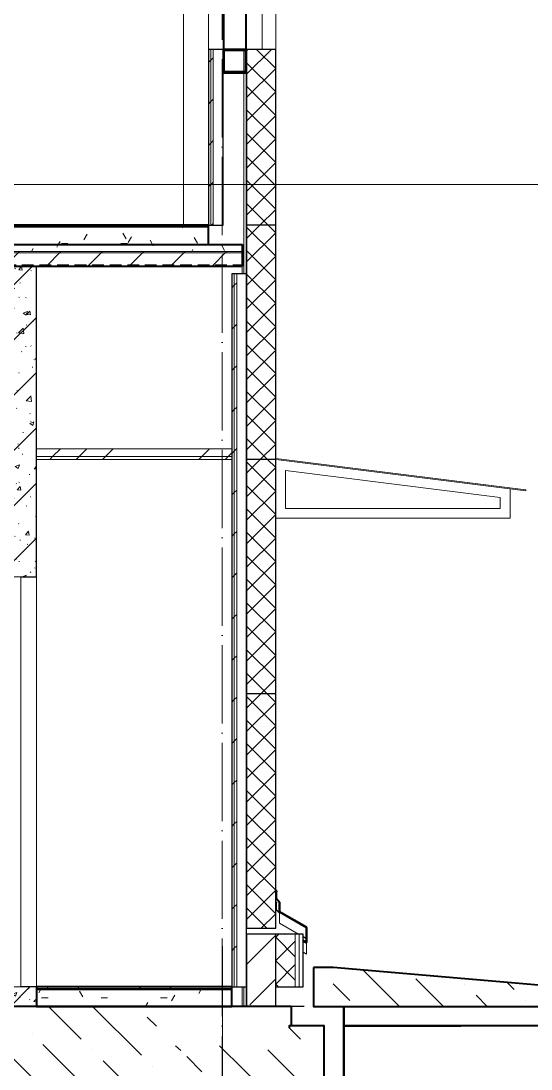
# Model space of a CAD drawing. Header units: millimetres. Extents: x -2951072 to 8268522, y -652067 to -630209.
# Drawn here: x 2705284 to 2707896, y -644541 to -639175 of the extents above; entities that cross this region are included whole.
import ezdxf

# ---------------------------------------------------------------- set-up
doc = ezdxf.new("R2010")
doc.units = ezdxf.units.MM
doc.header["$LTSCALE"] = 20
for name, pattern in [('_ШПТ__20_т__2_5__Линия сетки', [25, 20, -2.5, 0, -2.5]), ('_ШТР__3__1_5__Сверху', [4.5, 3, -1.5]), ('CENTER', [50.8, 31.75, -6.35, 6.35, -6.35])]:
    doc.linetypes.add(name, pattern=pattern)
doc.layers.get('0').update_dxf_attribs({"lineweight": 0})
for name, color, linetype, lineweight in [('_Сверху_', 7, '_ШТР__3__1_5__Сверху', 9), ('Обобщенные модели', 7, 'Continuous', 18), ('Общие ребра', 7, 'Continuous', 18), ('ОСИ', 251, 'CENTER', 18), ('Перекрытия', 7, 'Continuous', 18), ('Стены', 7, 'Continuous', 18), ('Стены разрез', 7, 'Continuous', 30), ('Стены штриховка', 7, 'Continuous', 30), ('Типовые аннотации', 7, 'Continuous', 18), ('Тонкие линии', 7, 'Continuous', 20)]:
    doc.layers.add(name, color=color, linetype=linetype, lineweight=lineweight)
doc.layers.add('PDF __PP__F_Plate', color=7, linetype='Continuous')
doc.layers.add('PDF __PP_Axis', color=7, linetype='Continuous')
for name, color, linetype, lineweight, true_color in [('Двери', 7, 'Continuous', 9, 0x804000), ('Каркас несущий', 7, 'Continuous', 18, 0x800040), ('Каркас_Импост', 7, 'Continuous', 9, 0x804000), ('Несущие колонны', 7, 'Continuous', 18, 0x800040), ('Ограждение', 7, 'Continuous', 9, 0x408080), ('Окна', 7, 'Continuous', 9, 0x0080c0), ('Потолки', 7, 'Continuous', 9, 0x808000), ('Скрытые грани', 7, 'Continuous', 18, 0x800040), ('Фундамент несущей конструкции', 7, 'Continuous', 18, 0x400080)]:
    doc.layers.add(name, color=color, linetype=linetype, lineweight=lineweight, true_color=true_color)
pattern_1 = [(0, (2699496.43, -640620.17), (406.4, 101.6), [33.528, -271.272, 33.528, -271.272, -1625.6]), (0, (2699496.43, -640620.17), (406.4, 101.6), [-609.6, 33.528, -576.072, 33.528, -271.272, -711.2]), (0, (2699496.43, -640620.17), (406.4, 101.6), [-1524, 33.528, -169.672, 33.528, -474.472]), (120, (2699648.83, -640569.37), (-291.1882, 301.1527), [33.528, -271.272, 33.528, -271.272, -1625.6]), (120, (2699648.83, -640569.37), (-291.1882, 301.1527), [-609.6, 33.528, -576.072, 33.528, -271.272, -711.2]), (120, (2699648.83, -640569.37), (-291.1882, 301.1527), [-1524, 33.528, -169.672, 33.528, -474.472]), (240, (2699699.63, -640366.17), (-115.2118, -402.7527), [33.528, -271.272, 33.528, -271.272, -1625.6]), (240, (2699699.63, -640366.17), (-115.2118, -402.7527), [-609.6, 33.528, -576.072, 33.528, -271.272, -711.2]), (240, (2699699.63, -640366.17), (-115.2118, -402.7527), [-1524, 33.528, -169.672, 33.528, -474.472])]
pattern_2 = [(45, (2699496.43, -640620.17), (-106.066, 106.066), [])]
pattern_3 = [(45, (2699496.43, -640620.17), (-60.1041, 60.1041), []), (135, (2699496.43, -640620.17), (-60.1041, -60.1041), [])]
pattern_4 = [(45, (2699496.43, -640620.17), (-381.66, 381.66), []), (45, (2699631.37, -640620.17), (0, 763.32), []), (45, (2699361.5, -640620.17), (0, 763.32), [])]

# ---------------------------------------------------------------- blocks, each defined once
blk = doc.blocks.new('240_КолоннаНесущая_Двутавр_СТО АСЧМ 20-93 - 25К1-1233497-_О__Р__2-2_')
at = {"layer": 'Несущие колонны', "color": 7}
for p, q in [((12111, 4685), (12111, 4795)), ((12111, 3650), (12111, 4680)), ((12123, 3650), (12123, 4680.1)), ((12111, -100), (12111, 0)), ((12123, -100), (12123, 0))]:
    blk.add_line(p, q, dxfattribs=at)
blk = doc.blocks.new('101_Дверь_Однопольная_Деревянная_ГОСТ 475-2016 - ДВС_1Рл_2080х760_Г_Пр-1361023-_О__Р__2-2_')
at = {"layer": 'Двери', "color": 7}
for p, q in [((10900, 2100), (10970, 2100)), ((10900, 0), (10900, 2100)), ((10970, 2100), (10970, 0)), ((10970, 0), (10900, 0))]:
    blk.add_line(p, q, dxfattribs=at)
blk = doc.blocks.new('102_Окно_1Створка_Ф_ГОСТ23166-99 - 1160х1750_1170_h-1445330-_О__Р__2-2_')
at = {"layer": 'Каркас_Импост', "color": 7, "lineweight": 18}
for p, q in [((12205, 6600), (12205, 4800)), ((12205, 6600), (12205, 6565)), ((12205, 6575), (12205, 5995)), ((12275, 6600), (12275, 4800)), ((12275, 6600), (12275, 6565)), ((12275, 6575), (12275, 5995)), ((12205, 5995), (12205, 4825)), ((12275, 5995), (12275, 4825)), ((12205, 4835), (12205, 4800)), ((12275, 4835), (12275, 4800))]:
    blk.add_line(p, q, dxfattribs=at)
blk = doc.blocks.new('243_КолоннаНесущая_Труба_ГОСТ 30245-2003 - 120x120x5-1251907-_О__Р__2-2_')
at = {"layer": 'Несущие колонны', "color": 7}
for p, q in [((12005, 6600), (12005, 4800)), ((12125, 4800), (12125, 6600))]:
    blk.add_line(p, q, dxfattribs=at)
at = {"layer": 'Скрытые грани', "color": 7}
for p, q in [((12010, 6600), (12010, 4800)), ((12120, 6600), (12120, 4800))]:
    blk.add_line(p, q, dxfattribs=at)
blk = doc.blocks.new('253_Балка_Труба_ГОСТ 30245-2003 - 120x120x5-1258377-_О__Р__2-2_')
at = {"layer": 'Каркас несущий', "color": 7, "lineweight": 40}
for p, q in [((12125, 4800), (12005, 4800)), ((12005, 4800), (12005, 4680)), ((12010, 4795), (12120, 4795)), ((12010, 4685), (12010, 4795)), ((12120, 4795), (12120, 4685)), ((12125, 4680), (12125, 4800)), ((12005, 4680), (12125, 4680)), ((12120, 4685), (12010, 4685))]:
    blk.add_line(p, q, dxfattribs=at)
blk = doc.blocks.new('125_Горизонтальный козырек - Горизонтальный козырек L_1200-1197949-_О__Р__2-2_')
at = {"layer": 'Ограждение'}
h = blk.add_hatch(dxfattribs=at)
h.set_pattern_fill('FP_33', style=0, pattern_type=2)
h.set_pattern_definition([(236.31, (6249.2, 4744.6), (-1777.996, -3556.002), [641.07, -5769.6]), (236.31, (6284.76, 4637.9), (-1777.996, -3556.002), [384.64, -6026.03]), (236.31, (6071.4, 4637.9), (-1777.996, -3556.002), [384.64, -6026.03])])
h.paths.add_polyline_path([(13555, 2540), (13555, 2545), (12275, 2705), (12275, 2700)], flags=0)
at = {"layer": 'Ограждение', "color": 7}
for p, q in [((13555, 2545), (12275, 2705)), ((12275, 2700), (13555, 2540)), ((12325, 2450), (12325, 2643.75)), ((12325, 2643.75), (13425, 2506.25)), ((13475, 2400), (13475, 2550)), ((13555, 2540), (13555, 2545)), ((13425, 2506.25), (13425, 2450)), ((13425, 2450), (12325, 2450)), ((12275, 2400), (13475, 2400))]:
    blk.add_line(p, q, dxfattribs=at)
blk = doc.blocks.new('190_ФЭ_Цоколь_Типовой - ФЭ-Ц1_140х80-1287199-_О__Р__2-2_')
at = {"layer": 'Обобщенные модели', "lineweight": 9}
h = blk.add_hatch(dxfattribs=at)
h.set_pattern_fill('FP_32', color=256, style=0, pattern_type=2)
h.set_pattern_definition([(45, (5182.4, 3500), (-106.066, 106.066), [])])
h.paths.add_polyline_path([(12433.1, 225), (12433.1, 305), (12294.9, 384.8), (12294.9, 434.8), (12278, 451.8), (12278, 481.8), (12277, 481.9), (12277, 451.3), (12293.9, 434.4), (12293.9, 384.2), (12432.1, 304.4), (12432.1, 226.7), (12415.8, 235)], flags=0)
at = {"layer": 'Обобщенные модели', "lineweight": 40}
for p, q in [((12277.7, 492.2), (12275.1, 482.5)), ((12276, 482.3), (12278.4, 491)), ((12279.3, 490.7), (12277, 481.9)), ((12280.6, 491.4), (12277.7, 492.2)), ((12278, 481.8), (12280.6, 491.4)), ((12278.4, 491), (12279.3, 490.7)), ((12275.1, 482.5), (12276, 482.3)), ((12277, 481.9), (12277, 451.3)), ((12277, 451.3), (12293.9, 434.4)), ((12278, 451.8), (12278, 481.8)), ((12294.9, 434.8), (12278, 451.8)), ((12293.9, 434.4), (12293.9, 384.2)), ((12294.9, 384.8), (12294.9, 434.8)), ((12293.9, 384.2), (12432.1, 304.4)), ((12433.1, 305), (12294.9, 384.8)), ((12432.1, 304.4), (12432.1, 226.7)), ((12433.1, 225), (12433.1, 305)), ((12416.3, 235.9), (12415.8, 235)), ((12415.8, 235), (12433.1, 225)), ((12432.1, 226.7), (12416.3, 235.9))]:
    blk.add_line(p, q, dxfattribs=at)
blk = doc.blocks.new('190_ФЭ_Цоколь_Типовой - ФЭ-Ц1_140х80-1287549-_О__Р__2-2_')
at = {"layer": 'Обобщенные модели'}
for p, q in [((12277.7, 434.4), (12275.1, 424.8)), ((12276, 424.5), (12278.4, 433.2)), ((12279.3, 433), (12277, 424.1)), ((12280.6, 433.7), (12277.7, 434.4)), ((12278, 424), (12280.6, 433.7)), ((12278.4, 433.2), (12279.3, 433)), ((12275.1, 424.8), (12276, 424.5)), ((12277, 424.1), (12277, 393.6)), ((12277, 393.6), (12293.9, 376.6)), ((12278, 424), (12278, 394)), ((12294.9, 377), (12278, 394)), ((12293.9, 376.6), (12293.9, 326.5)), ((12294.9, 327), (12294.9, 377)), ((12293.9, 326.5), (12391.7, 270)), ((12393.7, 270), (12294.9, 327)), ((12432.1, 247.8), (12415, 257.7)), ((12415, 256.6), (12432.1, 246.7)), ((12432.1, 169), (12432.1, 225.6)), ((12433.1, 225), (12433.1, 167.3)), ((12416.3, 178.1), (12415.8, 177.3)), ((12415.8, 177.3), (12433.1, 167.3)), ((12432.1, 169), (12416.3, 178.1))]:
    blk.add_line(p, q, dxfattribs=at)
blk = doc.blocks.new('длорп')
at = {"layer": 'PDF __PP__F_Plate', "lineweight": 40}
for points in [[(103938.7, -11723.1), (116642.4, -11723.1), (116642.4, -11323), (116441.3, -11323), (116441.3, -11723.1)], [(103669.9, -12373), (103669.9, -11723.1), (103669.9, -12923.4), (101519.1, -12923.4), (101519.1, -13022.9), (103769.4, -13022.9), (103769.4, -11822.6), (103949.3, -11822.6), (103949.3, -11833.2)], [(102573.3, -11723.1), (102473.8, -11723.1), (102473.8, -11822.6), (103669.9, -11822.6), (103070.8, -11822.6)], [(103938.7, -11723.1), (103938.7, -11822.6)]]:
    blk.add_lwpolyline(points, dxfattribs=at)
at = {"layer": 'PDF __PP__F_Plate', "lineweight": 15}
for points in [[(103974.7, -11356.9), (103974.7, -11356.9)], [(103384.1, -11723.1), (103570.4, -11536.8)], [(103159.7, -11723.1), (103301.5, -11581.3)], [(102797.7, -11636.3), (102833.7, -11600.3)], [(103049.6, -11608.8), (103049.6, -11608.8)], [(103638.1, -11693.5), (103724.9, -11606.7)], [(102740.6, -11693.5), (102740.6, -11693.5)], [(102935.3, -11723.1), (102992.5, -11665.9)], [(104705.1, -11972.9), (104957, -11723.1)], [(105014.1, -11890.3), (105181.4, -11723.1)], [(104628.9, -11824.7), (104677.5, -11778.1)], [(103892.2, -11890.3), (103949.3, -11833.2)], [(105238.5, -12114.7), (105520.1, -11833.2)], [(105266, -11860.7), (105266, -11860.7)], [(103792.7, -12212.1), (104059.4, -11945.4)], [(104307.1, -11924.2), (104290.1, -11941.1), (104103.9, -12125.3)], [(104504, -11949.6), (104531.5, -11924.2)], [(104929.5, -12199.4), (105211, -11917.8)], [(104959.1, -11945.4), (104959.1, -11945.4)], [(104396, -12057.6), (104474.3, -11979.2)], [(104620.4, -12282), (104901.9, -12002.5)], [(104650, -12030), (104650, -12030)]]:
    blk.add_lwpolyline(points, dxfattribs=at)
at = {"layer": 'PDF __PP__F_Plate', "lineweight": 40}
blk.add_lwpolyline([(103824.4, -11524.1), (103824.4, -11723.1), (102573.3, -11723.1), (102573.3, -11623.6), (103724.9, -11524.1)], close=True, dxfattribs=at)
at = {"layer": 'PDF __PP_Axis', "lineweight": 9}
blk.add_lwpolyline([(104290.1, -12995.4), (104290.1, -11414)], dxfattribs=at)

msp = doc.modelspace()

# ---------------------------------------------------------------- hatches: boundary and pattern name
at = {"layer": 'Перекрытия', "lineweight": 9}
h = msp.add_hatch(dxfattribs=at)
h.set_pattern_fill('FP_31', color=256, style=0, pattern_type=2)
h.set_pattern_definition([(216.87, (2699663.03, -640203.67), (1249.4985, 833.0022), [208.25, -1874.25]), (206.565, (2699912.93, -640328.62), (-416.5, -416.5), [465.66, -465.66]), (198.435, (2699912.93, -640536.87), (-832.9995, -416.5009), [263.418, -1053.67])])
h.paths.add_polyline_path([(2705851.4, -640225.2), (2706244, -640225.2), (2706244, -640220.2), (2702579, -640220.2), (2702579, -640225.2), (2702972.4, -640225.2)], flags=0)
h = msp.add_hatch(dxfattribs=at)
h.set_pattern_fill('FP_30', color=256, style=0, pattern_type=2)
h.set_pattern_definition(pattern_1)
h.paths.add_polyline_path([(2705851.4, -640230.2), (2706244, -640230.2), (2706244, -640225.2), (2702579, -640225.2), (2702579, -640230.2), (2702972.4, -640230.2)], flags=0)
h = msp.add_hatch(dxfattribs=at)
h.set_pattern_fill('FP_30', color=256, style=0, pattern_type=2)
h.set_pattern_definition(pattern_1)
h.paths.add_polyline_path([(2702579, -640320.2), (2706244, -640320.2), (2706244, -640230.2), (2702579, -640230.2)], flags=0)
h = msp.add_hatch(dxfattribs=at)
h.set_pattern_fill('FP_30', color=256, style=0, pattern_type=2)
h.set_pattern_definition(pattern_1)
h.paths.add_polyline_path([(2705851.4, -640355.2), (2706419, -640355.2), (2706419, -640320.2), (2700609, -640320.2), (2700609, -640355.2), (2702972.4, -640355.2)], flags=0)
h = msp.add_hatch(dxfattribs=at)
h.set_pattern_fill('FP_32', color=256, style=0, pattern_type=2)
h.set_pattern_definition(pattern_2)
h.paths.add_polyline_path([(2702972.4, -640430.2), (2706419, -640430.2), (2706419, -640355.2), (2700609, -640355.2), (2700609, -640430.2)], flags=0)
h = msp.add_hatch(dxfattribs=at)
h.set_pattern_fill('FP_35', color=256, style=0, pattern_type=2)
h.set_pattern_definition([(45, (2699496.43, -640620.17), (-235.732, 235.732), []), (45, (2699653.6, -640620.17), (-235.732, 235.732), [])])
h.paths.add_polyline_path([(2705364, -644128.2), (2706364, -644128.2), (2706364, -644120.2), (2705364, -644120.2)], flags=0)
h = msp.add_hatch(dxfattribs=at)
h.set_pattern_fill('FP_32', color=256, style=0, pattern_type=2)
h.set_pattern_definition(pattern_2)
h.paths.add_polyline_path([(2705364, -644135.2), (2706364, -644135.2), (2706364, -644133.2), (2705364, -644133.2)], flags=0)
h = msp.add_hatch(dxfattribs=at)
h.set_pattern_fill('FP_30', color=256, style=0, pattern_type=2)
h.set_pattern_definition(pattern_1)
h.paths.add_polyline_path([(2705851.4, -644220.2), (2706364, -644220.2), (2706364, -644135.2), (2705364, -644135.2), (2705364, -644220.2)], flags=0)
at = {"layer": 'Потолки'}
h = msp.add_hatch(dxfattribs=at)
h.set_pattern_fill('FP_40', style=0, pattern_type=2)
h.set_pattern_definition(pattern_4)
h.paths.add_polyline_path([(2705851.4, -641405.2), (2706364, -641405.2), (2706364, -641365.2), (2705364, -641365.2), (2705364, -641405.2)], flags=0)
h = msp.add_hatch(dxfattribs=at)
h.set_pattern_fill('FP_40', style=0, pattern_type=2)
h.set_pattern_definition(pattern_4)
h.paths.add_polyline_path([(2705851.4, -641420.2), (2706364, -641420.2), (2706364, -641405.2), (2705364, -641405.2), (2705364, -641420.2)], flags=0)
at = {"layer": 'Стены штриховка', "lineweight": 9}
h = msp.add_hatch(dxfattribs=at)
h.set_pattern_fill('FP_32', color=256, style=0, pattern_type=2)
h.set_pattern_definition(pattern_2)
h.paths.add_polyline_path([(2706244, -640220.2), (2706256.5, -640220.2), (2706256.5, -639320.2), (2706244, -639320.2), (2706244, -639605.1)], flags=0)
h.paths.add_polyline_path([(2706244, -637520.2), (2706256.5, -637520.2), (2706256.5, -636198.2), (2706244, -636198.2), (2706244, -637178.2)], flags=0)
h = msp.add_hatch(dxfattribs=at)
h.set_pattern_fill('FP_32', color=256, style=0, pattern_type=2)
h.set_pattern_definition(pattern_2)
h.paths.add_polyline_path([(2706269, -640220.2), (2706269, -639320.2), (2706256.5, -639320.2), (2706256.5, -640220.2)], flags=0)
h.paths.add_polyline_path([(2706269, -637520.2), (2706269, -636198.2), (2706256.5, -636198.2), (2706256.5, -637520.2)], flags=0)
h = msp.add_hatch(dxfattribs=at)
h.set_pattern_fill('FP_32', color=256, style=0, pattern_type=2)
h.set_pattern_definition(pattern_2)
h.paths.add_polyline_path([(2706439, -640220.2), (2706441, -640220.2), (2706441, -639320.2), (2706439, -639320.2), (2706439, -639605.1)], flags=0)
h = msp.add_hatch(dxfattribs=at)
h.set_pattern_fill('FP_34', color=256, style=0, pattern_type=2)
h.set_pattern_definition(pattern_3)
h.paths.add_polyline_path([(2706441, -640220.2), (2706587, -640220.2), (2706587, -639320.2), (2706441, -639320.2), (2706441, -639605.1)], flags=0)
h = msp.add_hatch(dxfattribs=at)
h.set_pattern_fill('FP_32', color=256, style=0, pattern_type=2)
h.set_pattern_definition(pattern_2)
h.paths.add_polyline_path([(2706587, -640220.2), (2706589, -640220.2), (2706589, -639320.2), (2706587, -639320.2), (2706587, -639605.1)], flags=0)
h = msp.add_hatch(dxfattribs=at)
h.set_pattern_fill('FP_32', color=256, style=0, pattern_type=2)
h.set_pattern_definition(pattern_2)
h.paths.add_polyline_path([(2706439, -641420.2), (2706441, -641420.2), (2706441, -640220.2), (2706439, -640220.2), (2706439, -640414)], flags=0)
h = msp.add_hatch(dxfattribs=at)
h.set_pattern_fill('FP_34', color=256, style=0, pattern_type=2)
h.set_pattern_definition(pattern_3)
h.paths.add_polyline_path([(2706441, -641420.2), (2706587, -641420.2), (2706587, -640220.2), (2706441, -640220.2), (2706441, -640414)], flags=0)
h = msp.add_hatch(dxfattribs=at)
h.set_pattern_fill('FP_32', color=256, style=0, pattern_type=2)
h.set_pattern_definition(pattern_2)
h.paths.add_polyline_path([(2706587, -641420.2), (2706589, -641420.2), (2706589, -640220.2), (2706587, -640220.2), (2706587, -640414)], flags=0)
h = msp.add_hatch(dxfattribs=at)
h.set_pattern_fill('FP_28', color=256, style=0, pattern_type=2)
h.set_pattern_definition([(50, (2699496.43, -640620.17), (218.621, -19.127), [22.86, -251.46]), (355, (2699496.43, -640620.17), (-42.292, 229.2684), [18.288, -201.168]), (100.451, (2699514.65, -640621.76), (176.331, 210.1396), [19.428, -213.708]), (46.184, (2699496.43, -640559.2), (325.295, -50.452), [34.29, -377.19]), (96.636, (2699523.54, -640563.4), (284.883, 296.913), [29.142, -320.562]), (351.184, (2699496.43, -640559.2), (284.886, 296.91), [27.432, -301.752]), (21, (2699526.91, -640574.45), (181.9375, -122.7183), [22.86, -251.46]), (326, (2699526.9, -640574.45), (74.162, 221.026), [18.288, -201.168]), (71.451, (2699542.07, -640584.68), (256.1003, 98.305), [19.428, -213.708]), (37.5, (2699496.43, -640620.17), (3.7064, 101.4659), [3.353, -195.377, 3.353, -200.863, -201.93]), (37.5, (2699496.43, -640620.17), (3.7064, 101.4659), [-402.946, 3.353, -198.577]), (7.5, (2699496.43, -640620.17), (80.1836, 120.2165), [3.353, -113.081, 3.353, -190.805, -76.962]), (7.5, (2699496.43, -640620.17), (80.1836, 120.2165), [-310.591, 3.353, -73.609]), (327.5, (2699428.46, -640620.17), (162.7086, -6.875), [3.353, -72.847, 3.353, -234.391, -315.468]), (327.5, (2699428.46, -640620.17), (162.7086, -6.875), [-313.944, 3.353, -312.115]), (317.5, (2699397.98, -640620.17), (177.7547, 30.5118), [3.353, -95.707, 3.353, -154.534, -224.028]), (317.5, (2699397.98, -640620.17), (177.7547, 30.5118), [-256.946, 3.353, -220.675])])
h.paths.add_polyline_path([(2705214, -644220.2), (2705364, -644220.2), (2705364, -644120.2), (2705214, -644120.2)], flags=0)
h.paths.add_polyline_path([(2705214, -642020.2), (2705364, -642020.2), (2705364, -640430.2), (2705214, -640430.2)], flags=0)
h = msp.add_hatch(dxfattribs=at)
h.set_pattern_fill('FP_29', color=256, style=0, pattern_type=2)
h.set_pattern_definition([(45, (2699496.43, -640620.17), (-141.4214, 141.4214), [])])
h.paths.add_polyline_path([(2705214, -644220.2), (2705364, -644220.2), (2705364, -644120.2), (2705214, -644120.2)], flags=0)
h.paths.add_polyline_path([(2705214, -642020.2), (2705364, -642020.2), (2705364, -640430.2), (2705214, -640430.2)], flags=0)
h = msp.add_hatch(dxfattribs=at)
h.set_pattern_fill('FP_32', color=256, style=0, pattern_type=2)
h.set_pattern_definition(pattern_2)
h.paths.add_polyline_path([(2706364, -644120.2), (2706376.5, -644120.2), (2706376.5, -640470.2), (2706364, -640470.2), (2706364, -643649.8)], flags=0)
h = msp.add_hatch(dxfattribs=at)
h.set_pattern_fill('FP_32', color=256, style=0, pattern_type=2)
h.set_pattern_definition(pattern_2)
h.paths.add_polyline_path([(2706376.5, -644120.2), (2706389, -644120.2), (2706389, -640470.2), (2706376.5, -640470.2), (2706376.5, -643649.8)], flags=0)
h = msp.add_hatch(dxfattribs=at)
h.set_pattern_fill('FP_32', color=256, style=0, pattern_type=2)
h.set_pattern_definition(pattern_2)
h.paths.add_polyline_path([(2706439, -642620.2), (2706441, -642620.2), (2706441, -641420.2), (2706439, -641420.2), (2706439, -642031.9)], flags=0)
h = msp.add_hatch(dxfattribs=at)
h.set_pattern_fill('FP_34', color=256, style=0, pattern_type=2)
h.set_pattern_definition(pattern_3)
h.paths.add_polyline_path([(2706441, -642620.2), (2706587, -642620.2), (2706587, -641420.2), (2706441, -641420.2), (2706441, -642031.9)], flags=0)
h = msp.add_hatch(dxfattribs=at)
h.set_pattern_fill('FP_32', color=256, style=0, pattern_type=2)
h.set_pattern_definition(pattern_2)
h.paths.add_polyline_path([(2706587, -642620.2), (2706589, -642620.2), (2706589, -641420.2), (2706587, -641420.2), (2706587, -642031.9)], flags=0)
h = msp.add_hatch(dxfattribs=at)
h.set_pattern_fill('FP_32', color=256, style=0, pattern_type=2)
h.set_pattern_definition(pattern_2)
h.paths.add_polyline_path([(2706441, -643820.2), (2706441, -642620.2), (2706439, -642620.2), (2706439, -643820.2)], flags=0)
h = msp.add_hatch(dxfattribs=at)
h.set_pattern_fill('FP_34', color=256, style=0, pattern_type=2)
h.set_pattern_definition(pattern_3)
h.paths.add_polyline_path([(2706571.1, -643820.2), (2706587, -643820.2), (2706587, -642620.2), (2706441, -642620.2), (2706441, -643820.2)], flags=0)
h = msp.add_hatch(dxfattribs=at)
h.set_pattern_fill('FP_32', color=256, style=0, pattern_type=2)
h.set_pattern_definition(pattern_2)
h.paths.add_polyline_path([(2706587, -643820.2), (2706589, -643820.2), (2706589, -642620.2), (2706587, -642620.2), (2706587, -643649.8)], flags=0)
h = msp.add_hatch(dxfattribs=at)
h.set_pattern_fill('FP_27', color=256, style=0, pattern_type=2)
h.set_pattern_definition([(45, (2699496.43, -640620.17), (-224.506, 224.506), []), (45, (2699720.94, -640620.17), (-224.506, 224.506), [396.875, -79.375, 3.353, -76.022])])
h.paths.add_polyline_path([(2706589, -644220.2), (2706589, -643850.2), (2706439, -643850.2), (2706439, -644220.2), (2706571.1, -644220.2)], flags=0)
h = msp.add_hatch(dxfattribs=at)
h.set_pattern_fill('FP_34', color=256, style=0, pattern_type=2)
h.set_pattern_definition(pattern_3)
h.paths.add_polyline_path([(2706689, -644120.2), (2706689, -643850.2), (2706589, -643850.2), (2706589, -644120.2)], flags=0)

# ---------------------------------------------------------------- linework, layer by layer
at = {"layer": '_Сверху_'}
msp.add_line((2700609, -640422.7), (2706419, -640422.7), dxfattribs=at)
at = {"layer": 'Общие ребра'}
for p, q in [((2706244, -640225.2), (2702579, -640225.2)), ((2706244, -640230.2), (2702579, -640230.2)), ((2706419, -640355.2), (2700609, -640355.2)), ((2706364, -641405.2), (2705364, -641405.2)), ((2706364, -644128.2), (2705364, -644128.2)), ((2706364, -644133.2), (2705364, -644133.2)), ((2706364, -644135.2), (2705364, -644135.2))]:
    msp.add_line(p, q, dxfattribs=at)
at = {"layer": 'ОСИ', "linetype": '_ШПТ__20_т__2_5__Линия сетки'}
msp.add_line((2706314, -646772.3), (2706314, -635063.2), dxfattribs=at)
at = {"layer": 'Перекрытия', "lineweight": 40}
for p, q in [((2706244, -640220.2), (2702579, -640220.2)), ((2706244, -640320.2), (2706244, -640220.2)), ((2700589, -640320.2), (2706419, -640320.2)), ((2706419, -640430.2), (2706419, -640320.2)), ((2700609, -640430.2), (2706419, -640430.2)), ((2706364, -644120.2), (2705364, -644120.2)), ((2705364, -644120.2), (2705364, -644220.2)), ((2706364, -644220.2), (2706364, -644120.2)), ((2705364, -644220.2), (2706364, -644220.2))]:
    msp.add_line(p, q, dxfattribs=at)
at = {"layer": 'Потолки', "color": 7, "lineweight": 18}
for p, q in [((2706364, -641365.2), (2705364, -641365.2)), ((2705364, -641420.2), (2706364, -641420.2))]:
    msp.add_line(p, q, dxfattribs=at)
at = {"layer": 'Стены'}
for p, q in [((2706116, -637220.2), (2706116, -640220.2)), ((2706244, -639320.2), (2706244, -637520.2)), ((2706319, -637520.2), (2706319, -639320.2)), ((2706439, -639320.2), (2706439, -637520.2)), ((2706589, -637520.2), (2706589, -639320.2)), ((2706417, -640470.2), (2706417, -640430.2)), ((2705364, -642020.2), (2705364, -644120.2)), ((2706417, -644220.2), (2706417, -644120.2))]:
    msp.add_line(p, q, dxfattribs=at)
at = {"layer": 'Стены разрез'}
for p, q in [((2706319, -639320.2), (2706244, -639320.2)), ((2706244, -639320.2), (2706244, -640220.2)), ((2706319, -640220.2), (2706319, -639320.2)), ((2706589, -639320.2), (2706439, -639320.2)), ((2706439, -644120.2), (2706439, -639320.2)), ((2706589, -643820.2), (2706589, -639320.2)), ((2706244, -640220.2), (2706319, -640220.2)), ((2706589, -640220.2), (2706439, -640220.2)), ((2705364, -642020.2), (2705364, -640430.2)), ((2706439, -640470.2), (2706364, -640470.2)), ((2706364, -640470.2), (2706364, -644120.2)), ((2706589, -641420.2), (2706439, -641420.2)), ((2705284, -642020.2), (2705364, -642020.2)), ((2706589, -642620.2), (2706439, -642620.2)), ((2706439, -643820.2), (2706589, -643820.2)), ((2706439, -643850.2), (2706439, -644220.2)), ((2706729, -643850.2), (2706439, -643850.2)), ((2706589, -644220.2), (2706589, -643850.2)), ((2706729, -644120.2), (2706729, -643850.2)), ((2705364, -644120.2), (2705284, -644120.2)), ((2706364, -644120.2), (2706439, -644120.2)), ((2706589, -644120.2), (2706729, -644120.2))]:
    msp.add_line(p, q, dxfattribs=at)
at = {"layer": 'Стены штриховка', "lineweight": 9}
for p, q in [((2706256.5, -640220.2), (2706256.5, -639320.2)), ((2706269, -640220.2), (2706269, -639320.2)), ((2706441, -643820.2), (2706441, -639320.2)), ((2706587, -643820.2), (2706587, -639320.2)), ((2706376.5, -644120.2), (2706376.5, -640470.2)), ((2706389, -644120.2), (2706389, -640470.2)), ((2706689, -643850.2), (2706689, -644120.2)), ((2706709, -643850.2), (2706709, -644120.2))]:
    msp.add_line(p, q, dxfattribs=at)
at = {"layer": 'Типовые аннотации', "lineweight": 20}
msp.add_line((2702362.9, -640012.4), (2710362.9, -640012.4), dxfattribs=at)
at = {"layer": 'Тонкие линии'}
msp.add_line((2700609, -640362.7), (2706419, -640362.7), dxfattribs=at)
at = {"layer": 'Фундамент несущей конструкции', "color": 7, "lineweight": 30}
msp.add_line((2706734, -644220.2), (2693894, -644220.2), dxfattribs=at)

# ---------------------------------------------------------------- block references
at = {"xscale": -1}
msp.add_blockref('длорп', (2810607.1, -632497.1), dxfattribs=at)
at = {"layer": 'Двери', "color": 7}
msp.add_blockref('101_Дверь_Однопольная_Деревянная_ГОСТ 475-2016 - ДВС_1Рл_2080х760_Г_Пр-1361023-_О__Р__2-2_', (2694314, -644120.2), dxfattribs=at)
at = {"layer": 'Каркас несущий', "color": 7}
msp.add_blockref('253_Балка_Труба_ГОСТ 30245-2003 - 120x120x5-1258377-_О__Р__2-2_', (2694314, -644120.2), dxfattribs=at)
at = {"layer": 'Несущие колонны', "color": 7}
for name in ['240_КолоннаНесущая_Двутавр_СТО АСЧМ 20-93 - 25К1-1233497-_О__Р__2-2_', '243_КолоннаНесущая_Труба_ГОСТ 30245-2003 - 120x120x5-1251907-_О__Р__2-2_']:
    msp.add_blockref(name, (2694314, -644120.2), dxfattribs=at)
at = {"layer": 'Обобщенные модели'}
for name in ['190_ФЭ_Цоколь_Типовой - ФЭ-Ц1_140х80-1287199-_О__Р__2-2_', '190_ФЭ_Цоколь_Типовой - ФЭ-Ц1_140х80-1287549-_О__Р__2-2_']:
    msp.add_blockref(name, (2694314, -644120.2), dxfattribs=at)
at = {"layer": 'Ограждение', "color": 7}
msp.add_blockref('125_Горизонтальный козырек - Горизонтальный козырек L_1200-1197949-_О__Р__2-2_', (2694314, -644120.2), dxfattribs=at)
at = {"layer": 'Окна', "color": 7}
msp.add_blockref('102_Окно_1Створка_Ф_ГОСТ23166-99 - 1160х1750_1170_h-1445330-_О__Р__2-2_', (2694314, -644120.2), dxfattribs=at)

doc.saveas('drawing.dxf')
